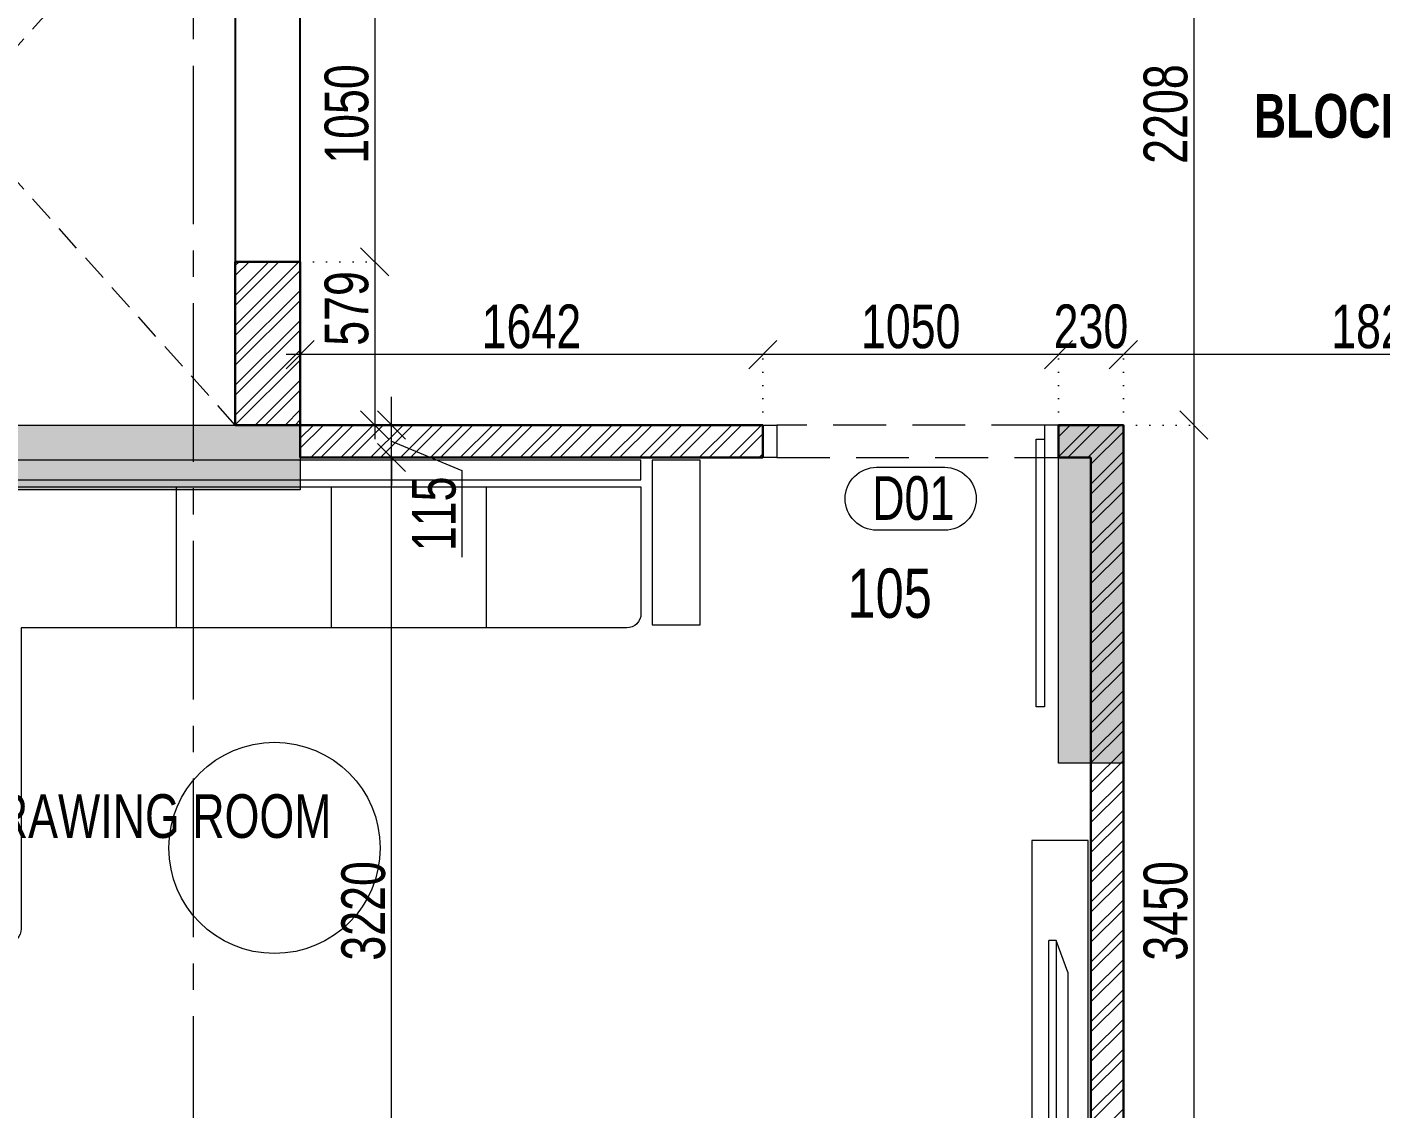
# Model space of a CAD drawing. Header units: inches. Extents: x 785882 to 928568, y 496782 to 576896.
# Drawn here: x 831867 to 836673, y 549385 to 553226 of the extents above; entities that cross this region are included whole.
import ezdxf
from ezdxf.enums import TextEntityAlignment as Align

# ---------------------------------------------------------------- set-up
doc = ezdxf.new("R2010")
doc.units = ezdxf.units.IN
doc.header["$LTSCALE"] = 750
doc.header["$MEASUREMENT"] = 0
for name, pattern in [('CENTER', [2, 1.25, -0.25, 0.25, -0.25]), ('CENTER2', [1.125, 0.75, -0.125, 0.125, -0.125]), ('DOT', [0.25, 0, -0.25]), ('HIDDEN', [0.375, 0.25, -0.125]), ('HIDDEN2', [0.1875, 0.125, -0.0625])]:
    doc.linetypes.add(name, pattern=pattern)
for name, color, linetype in [('a-Text-Room-HM', 7, 'Continuous'), ('ELE-02-MSA', 4, 'Continuous'), ('R.C.C HATCH-MSA', 250, 'Continuous')]:
    doc.layers.add(name, color=color, linetype=linetype)
for name, color, linetype, lineweight in [('COLUMN', 5, 'Continuous', 13), ('DIMENSION WORKING-MSA', 222, 'Continuous', 13), ('DOOR NO-MSA', 4, 'Continuous', 9), ('DOOR-MSA', 50, 'Continuous', 13), ('DOTTED LINE-MSA', 3, 'HIDDEN2', 13), ('ELE-01-MSA', 7, 'Continuous', 30), ('FURNITURE-MSA', 251, 'Continuous', 5), ('SECTION LINE', 14, 'CENTER', 9), ('TEXT ROOM NAME-MSA', 210, 'Continuous', 13), ('WALL HATCH-MSA', 251, 'Continuous', 9), ('WALL-MSA', 32, 'Continuous', 30), ('WINDOW-MSA', 50, 'Continuous', 13)]:
    doc.layers.add(name, color=color, linetype=linetype, lineweight=lineweight)
doc.styles.add('AR', font='swisscl.ttf')
doc.styles.add('Arial-Reg', font='swisscl.ttf', dxfattribs={"height": 155})
doc.styles.add('Arial-Reg+0.8Sc', font='swisscl.ttf')
doc.styles.add('MtXpl_Swis721_LtCn_B', font='swisscl.ttf')
doc.styles.add('MtXpl_Swis721_LtCn_B_1', font='')
doc.styles.get('MtXpl_Swis721_LtCn_B_1').set_extended_font_data('Swis721 LtCn BT', bold=True)
doc.dimstyles.new('WORKING DIM', dxfattribs={"dimtxt": 155, "dimasz": 100, "dimexe": 50, "dimexo": 0, "dimgap": 20, "dimtad": 1, "dimdec": 0, "dimzin": 0, "dimdsep": 46, "dimtxsty": 'AR', "dimblk": 'OBLIQUE', "dimcen": 0.09, "dimdle": 50, "dimclrd": 256, "dimclre": 250, "dimclrt": 256, "dimadec": 0, "dimazin": 0, "dimtfac": 1, "dimtdec": 0, "dimtofl": 0, "dimtmove": 1, "dimatfit": 0, "dimfxl": 1, "dimtolj": 1, "dimtzin": 0, "dimlwd": -1, "dimlwe": -1, "dimarcsym": 0})

# ---------------------------------------------------------------- blocks, each defined once
blk = doc.blocks.new('BLOCK-G & H TYPICAL COLOUMN')
at = {"layer": 'R.C.C HATCH-MSA'}
h = blk.add_hatch(color=256, dxfattribs=at)
h.dxf.hatch_style = 1
h.paths.add_polyline_path([(172697.62, -104207.75), (172688.57, -104207.75), (172688.57, -104255), (172697.62, -104255)])
h.paths.add_polyline_path([(172327.12, -104207.75), (172336.18, -104207.75), (172336.18, -104255), (172327.12, -104255)])
h.paths.add_polyline_path([(172819.88, -104207.75), (172819.88, -104216.81), (172867.12, -104216.81), (172867.12, -104207.75)])
h.paths.add_polyline_path([(172204.87, -104207.75), (172204.87, -104216.81), (172157.62, -104216.81), (172157.62, -104207.75)])
h.paths.add_polyline_path([(172561.18, -104240.06), (172552.12, -104240.06), (172552.12, -104287.31), (172561.18, -104287.31)])
h.paths.add_polyline_path([(172463.57, -104240.06), (172472.62, -104240.06), (172472.62, -104287.31), (172463.57, -104287.31)])
h.paths.add_polyline_path([(172177.87, -104422.2), (172177.87, -104431.25), (172130.62, -104431.25), (172130.62, -104422.2)])
h.paths.add_polyline_path([(172894.12, -104422.2), (172894.12, -104431.25), (172846.88, -104431.25), (172846.88, -104422.2)])
h.paths.add_polyline_path([(172336.12, -104486.75), (172336.12, -104495.81), (172288.87, -104495.81), (172288.87, -104486.75)])
h.paths.add_polyline_path([(172202.62, -104543.75), (172202.62, -104552.81), (172155.37, -104552.81), (172155.37, -104543.75)])
h.paths.add_polyline_path([(172822.13, -104543.75), (172822.13, -104552.81), (172869.37, -104552.81), (172869.37, -104543.75)])
h.paths.add_polyline_path([(172516.9, -104495.81), (172507.85, -104495.81), (172507.85, -104448.56), (172516.9, -104448.56)])
h.paths.add_polyline_path([(172697.62, -104104.25), (172688.57, -104104.25), (172688.57, -104057.01), (172697.62, -104057.01)])
h.paths.add_polyline_path([(172327.12, -104104.25), (172336.18, -104104.25), (172336.18, -104057.01), (172327.12, -104057.01)])
h.paths.add_polyline_path([(172819.88, -104104.25), (172819.88, -104095.2), (172867.12, -104095.2), (172867.12, -104104.25)])
h.paths.add_polyline_path([(172204.87, -104104.25), (172204.87, -104095.2), (172157.62, -104095.2), (172157.62, -104104.25)])
h.paths.add_polyline_path([(172561.18, -104071.94), (172552.12, -104071.94), (172552.12, -104024.7), (172561.18, -104024.7)])
h.paths.add_polyline_path([(172463.57, -104071.94), (172472.62, -104071.94), (172472.62, -104024.7), (172463.57, -104024.7)])
h.paths.add_polyline_path([(172177.87, -103889.81), (172177.87, -103880.75), (172130.62, -103880.75), (172130.62, -103889.81)])
h.paths.add_polyline_path([(172894.12, -103889.81), (172894.12, -103880.75), (172846.88, -103880.75), (172846.88, -103889.81)])
h.paths.add_polyline_path([(172336.12, -103825.25), (172336.12, -103816.2), (172288.87, -103816.2), (172288.87, -103825.25)])
h.paths.add_polyline_path([(172202.62, -103768.25), (172202.62, -103759.2), (172155.37, -103759.2), (172155.37, -103768.25)])
h.paths.add_polyline_path([(172822.13, -103768.25), (172822.13, -103759.2), (172869.37, -103759.2), (172869.37, -103768.25)])
h.paths.add_polyline_path([(172516.9, -103816.2), (172507.85, -103816.2), (172507.85, -103863.44), (172516.9, -103863.44)])
h.paths.add_polyline_path([(172548.37, -103699.31), (172548.37, -103690.25), (172595.62, -103690.25), (172595.62, -103699.31)])
h.paths.add_polyline_path([(172476.37, -103699.31), (172476.37, -103690.25), (172429.13, -103690.25), (172429.13, -103699.31)])
h.paths.add_polyline_path([(172726.82, -103612.31), (172726.82, -103603.25), (172774.06, -103603.25), (172774.06, -103612.31)])
h.paths.add_polyline_path([(172297.93, -103612.31), (172297.93, -103603.25), (172250.69, -103603.25), (172250.69, -103612.31)])
h.paths.add_polyline_path([(172920.37, -103523.81), (172920.37, -103514.75), (172857.56, -103514.75), (172857.56, -103523.81)])
h.paths.add_polyline_path([(172104.37, -103523.81), (172104.37, -103514.75), (172167.19, -103514.75), (172167.19, -103523.81)])
h.paths.add_polyline_path([(172476.37, -103492.94), (172467.32, -103492.94), (172467.32, -103445.7), (172476.37, -103445.7)])
h.paths.add_polyline_path([(172548.37, -103492.94), (172557.43, -103492.94), (172557.43, -103445.7), (172548.37, -103445.7)])
h.paths.add_polyline_path([(172663.43, -103454.75), (172759.5, -103454.75), (172759.5, -103349.7), (172663.43, -103349.7), (172663.43, -103358.75), (172750.44, -103358.75), (172750.44, -103445.7), (172663.43, -103445.7)])
h.paths.add_polyline_path([(172361.32, -103454.75), (172265.25, -103454.75), (172265.25, -103349.7), (172361.32, -103349.7), (172361.32, -103358.75), (172274.31, -103358.75), (172274.31, -103445.7), (172361.32, -103445.7)])
h.paths.add_polyline_path([(172428.37, -103358.75), (172419.32, -103358.75), (172419.32, -103311.51), (172428.37, -103311.51)])
h.paths.add_polyline_path([(172428.37, -103132.74), (172419.32, -103132.74), (172419.32, -103179.99), (172428.37, -103179.99)])
h.paths.add_polyline_path([(172151.62, -103286.75), (172151.62, -103277.7), (172104.37, -103277.7), (172104.37, -103286.75)])
h.paths.add_polyline_path([(172245.43, -103162.74), (172245.43, -103153.68), (172198.19, -103153.68), (172198.19, -103162.74)])
h.paths.add_polyline_path([(172428.37, -103021.25), (172419.32, -103021.25), (172419.32, -103068.5), (172428.37, -103068.5)])
h.paths.add_polyline_path([(172245.43, -102997.25), (172236.37, -102997.25), (172236.37, -103044.5), (172245.43, -103044.5)])
h.paths.add_polyline_path([(172104.37, -102997.25), (172104.37, -103006.31), (172151.62, -103006.31), (172151.62, -102997.25)])
h.paths.add_polyline_path([(172596.37, -103358.75), (172605.43, -103358.75), (172605.43, -103311.51), (172596.37, -103311.51)])
h.paths.add_polyline_path([(172596.37, -103132.74), (172605.43, -103132.74), (172605.43, -103179.99), (172596.37, -103179.99)])
h.paths.add_polyline_path([(172873.13, -103286.75), (172873.13, -103277.7), (172920.37, -103277.7), (172920.37, -103286.75)])
h.paths.add_polyline_path([(172779.32, -103162.74), (172779.32, -103153.68), (172826.56, -103153.68), (172826.56, -103162.74)])
h.paths.add_polyline_path([(172596.37, -103021.25), (172605.43, -103021.25), (172605.43, -103068.5), (172596.37, -103068.5)])
h.paths.add_polyline_path([(172779.32, -102997.25), (172788.37, -102997.25), (172788.37, -103044.5), (172779.32, -103044.5)])
h.paths.add_polyline_path([(172920.37, -102997.25), (172920.37, -103006.31), (172873.13, -103006.31), (172873.13, -102997.25)])
h.paths.add_polyline_path([(172548.37, -104612.7), (172548.37, -104621.75), (172595.62, -104621.75), (172595.62, -104612.7)])
h.paths.add_polyline_path([(172476.37, -104612.7), (172476.37, -104621.75), (172429.13, -104621.75), (172429.13, -104612.7)])
h.paths.add_polyline_path([(172297.93, -104699.7), (172297.93, -104708.75), (172250.69, -104708.75), (172250.69, -104699.7)])
h.paths.add_polyline_path([(172104.37, -104788.2), (172104.37, -104797.25), (172167.19, -104797.25), (172167.19, -104788.2)])
h.paths.add_polyline_path([(172726.82, -104699.7), (172726.82, -104708.75), (172774.06, -104708.75), (172774.06, -104699.7)])
h.paths.add_polyline_path([(172920.37, -104788.2), (172920.37, -104797.25), (172857.56, -104797.25), (172857.56, -104788.2)])
h.paths.add_polyline_path([(172476.37, -104819.06), (172467.32, -104819.06), (172467.32, -104866.31), (172476.37, -104866.31)])
h.paths.add_polyline_path([(172548.37, -104819.06), (172557.43, -104819.06), (172557.43, -104866.31), (172548.37, -104866.31)])
h.paths.add_polyline_path([(172663.43, -104857.25), (172759.5, -104857.25), (172759.5, -104962.31), (172663.43, -104962.31), (172663.43, -104953.25), (172750.44, -104953.25), (172750.44, -104866.31), (172663.43, -104866.31)])
h.paths.add_polyline_path([(172361.32, -104857.25), (172265.25, -104857.25), (172265.25, -104962.31), (172361.32, -104962.31), (172361.32, -104953.25), (172274.31, -104953.25), (172274.31, -104866.31), (172361.32, -104866.31)])
h.paths.add_polyline_path([(172428.37, -104953.25), (172419.32, -104953.25), (172419.32, -105000.5), (172428.37, -105000.5)])
h.paths.add_polyline_path([(172428.37, -105178.31), (172419.32, -105178.31), (172419.32, -105131.06), (172428.37, -105131.06)])
h.paths.add_polyline_path([(172151.62, -105025.25), (172151.62, -105034.31), (172104.37, -105034.31), (172104.37, -105025.25)])
h.paths.add_polyline_path([(172245.43, -105072.5), (172236.37, -105072.5), (172236.37, -105025.25), (172245.43, -105025.25)])
h.paths.add_polyline_path([(172428.37, -105290.75), (172419.32, -105290.75), (172419.32, -105243.51), (172428.37, -105243.51)])
h.paths.add_polyline_path([(172245.43, -105314.75), (172236.37, -105314.75), (172236.37, -105267.51), (172245.43, -105267.51)])
h.paths.add_polyline_path([(172104.37, -105277.35), (172113.43, -105277.35), (172113.43, -105314.75), (172104.37, -105314.75)])
h.paths.add_polyline_path([(172596.37, -104953.25), (172605.43, -104953.25), (172605.43, -105000.5), (172596.37, -105000.5)])
h.paths.add_polyline_path([(172596.37, -105178.31), (172605.43, -105178.31), (172605.43, -105131.06), (172596.37, -105131.06)])
h.paths.add_polyline_path([(172873.13, -105025.25), (172873.13, -105034.31), (172920.37, -105034.31), (172920.37, -105025.25)])
h.paths.add_polyline_path([(172788.37, -105025.25), (172779.32, -105025.25), (172779.32, -105072.5), (172788.37, -105072.5)])
h.paths.add_polyline_path([(172596.37, -105290.75), (172605.43, -105290.75), (172605.43, -105243.51), (172596.37, -105243.51)])
h.paths.add_polyline_path([(172779.32, -105314.75), (172788.37, -105314.75), (172788.37, -105267.51), (172779.32, -105267.51)])
h.paths.add_polyline_path([(172911.32, -105314.75), (172920.37, -105314.75), (172920.37, -105277.35), (172911.32, -105277.35)])
h.paths.add_polyline_path([(172688.63, -104486.75), (172688.63, -104495.81), (172735.87, -104495.81), (172735.87, -104486.75)])
h.paths.add_polyline_path([(172688.63, -103825.25), (172688.63, -103816.2), (172735.87, -103816.2), (172735.87, -103825.25)])
at = {"layer": 'COLUMN'}
for points in [[(172361.32, -103454.75), (172265.25, -103454.75), (172265.25, -103349.7), (172361.32, -103349.7), (172361.32, -103358.75), (172274.31, -103358.75), (172274.31, -103445.7), (172361.32, -103445.7)], [(172476.37, -103492.94), (172467.32, -103492.94), (172467.32, -103445.7), (172476.37, -103445.7)]]:
    blk.add_lwpolyline(points, close=True, dxfattribs=at)
blk = doc.blocks.new('G$C7997B730')
at = {"layer": 'FURNITURE-MSA'}
for p, q in [((36, 1324.9, 0), (0, 1324.9, 0)), ((0, 1324.9, 0), (0, 0, 0)), ((36, 1324.9, 0), (0, 1324.9, 0)), ((92.7, 1168.8, 0), (36, 1324.9, 0)), ((36, 0, 0), (36, 1324.9, 0)), ((92.7, 1168.8, 0), (36, 1324.9, 0)), ((92.7, 156.1, 0), (92.7, 1168.8, 0)), ((92.7, 156.1, 0), (36, 0, 0)), ((36, 0, 0), (0, 0, 0))]:
    blk.add_line(p, q, dxfattribs=at)
blk = doc.blocks.new('A$C0454f6c0')
at = {"layer": 'WINDOW-MSA', "ltscale": 5000}
for points in [[(0, 1050), (0, 1000), (-115, 1000), (-115, 1050)], [(0, 0), (0, 50), (-115, 50), (-115, 0)]]:
    blk.add_lwpolyline(points, close=True, dxfattribs=at)
at = {"layer": 'WINDOW-MSA', "linetype": 'HIDDEN', "elevation": 0}
blk.add_lwpolyline([(-115, 1000), (-115, 50)], dxfattribs=at)
at = {"layer": 'WINDOW-MSA', "linetype": 'HIDDEN'}
blk.add_lwpolyline([(0, 50), (0, 1000)], dxfattribs=at)
at = {"layer": 'WINDOW-MSA', "ltscale": 5000, "elevation": 0}
blk.add_lwpolyline([(-50, 50), (-1000, 50), (-1000, 80), (-50, 80)], close=True, dxfattribs=at)
blk = doc.blocks.new('Win-Tag-03')
blk.add_lwpolyline([(-130, 120), (130, 120, -0.414214), (250, 0), (250, 0, -0.414214), (130, -120), (-130, -120, -0.414214), (-250, 0), (-250, 0, -0.414214)], format="xyb", close=True)
blk = doc.blocks.new('_Oblique')
at = {"color": 0, "linetype": 'ByBlock', "lineweight": -2}
blk.add_line((-0.5, -0.5), (0.5, 0.5), dxfattribs=at)
blk = doc.blocks.new('*D437')
at = {"layer": 'Defpoints', "color": 0, "ltscale": 0.25, "transparency": 16777216}
for p in [(833160.4, 551698.5), (833160.4, 551698.5), (833395.4, 548478.5)]:
    blk.add_point(p, dxfattribs=at)
at = {"layer": 'DIMENSION WORKING-MSA', "ltscale": 0.25, "transparency": 16777216}
blk.add_line((833160.4, 548428.5), (833160.4, 551748.5), dxfattribs=at)
at = {"layer": 'DIMENSION WORKING-MSA', "color": 250, "linetype": 'DOT', "ltscale": 0.25, "transparency": 16777216}
for p, q in [((833160.4, 551698.5), (833210.4, 551698.5)), ((833395.4, 548478.5), (833110.4, 548478.5))]:
    blk.add_line(p, q, dxfattribs=at)
at = {"layer": 'DIMENSION WORKING-MSA', "ltscale": 0.25, "transparency": 16777216, "xscale": 100, "yscale": 100, "zscale": 100}
for p, rotation in [((833160.4, 551698.5), 90), ((833160.4, 548478.5), 270)]:
    blk.add_blockref('_Oblique', p, dxfattribs=dict(at, rotation=rotation))
at = {"layer": 'DIMENSION WORKING-MSA', "ltscale": 0.25, "transparency": 16777216, "insert": (833060.9, 550088.5), "char_height": 155, "attachment_point": 5, "rotation": 90, "style": 'AR'}
blk.add_mtext('\\A1;3220', dxfattribs=at)
blk = doc.blocks.new('*D438')
at = {"layer": 'Defpoints', "color": 0, "ltscale": 0.25, "transparency": 16777216}
for p in [(833160.4, 551813.5), (833160.4, 551813.5), (833160.4, 551698.5)]:
    blk.add_point(p, dxfattribs=at)
at = {"layer": 'DIMENSION WORKING-MSA', "ltscale": 0.25, "transparency": 16777216}
for p, q in [((833160.4, 551813.5), (833160.4, 551913.5)), ((833160.4, 551698.5), (833160.4, 551813.5)), ((833160.4, 551756), (833410.4, 551651.5)), ((833160.4, 551698.5), (833160.4, 551598.5)), ((833410.4, 551651.5), (833410.4, 551344.7))]:
    blk.add_line(p, q, dxfattribs=at)
at = {"layer": 'DIMENSION WORKING-MSA', "color": 250, "linetype": 'DOT', "ltscale": 0.25, "transparency": 16777216}
for p, q in [((833160.4, 551813.5), (833210.4, 551813.5)), ((833160.4, 551698.5), (833210.4, 551698.5))]:
    blk.add_line(p, q, dxfattribs=at)
at = {"layer": 'DIMENSION WORKING-MSA', "ltscale": 0.25, "transparency": 16777216, "xscale": 100, "yscale": 100, "zscale": 100}
for p, rotation in [((833160.4, 551813.5), 270), ((833160.4, 551698.5), 90)]:
    blk.add_blockref('_Oblique', p, dxfattribs=dict(at, rotation=rotation))
at = {"layer": 'DIMENSION WORKING-MSA', "ltscale": 0.25, "transparency": 16777216, "insert": (833311.3, 551498.1), "char_height": 155, "attachment_point": 5, "rotation": 90, "style": 'AR'}
blk.add_mtext('\\A1;115', dxfattribs=at)
blk = doc.blocks.new('*D439')
at = {"layer": 'Defpoints', "color": 0, "ltscale": 0.25, "transparency": 16777216}
for p in [(835528.3, 552063.5), (835528.3, 551813.5), (835758.3, 551813.5)]:
    blk.add_point(p, dxfattribs=at)
at = {"layer": 'DIMENSION WORKING-MSA', "color": 250, "linetype": 'DOT', "ltscale": 0.25, "transparency": 16777216}
for p, q in [((835528.3, 551813.5), (835528.3, 552113.5)), ((835758.3, 551813.5), (835758.3, 552113.5))]:
    blk.add_line(p, q, dxfattribs=at)
at = {"layer": 'DIMENSION WORKING-MSA', "ltscale": 0.25, "transparency": 16777216}
blk.add_line((835808.3, 552063.5), (835478.3, 552063.5), dxfattribs=at)
at = {"layer": 'DIMENSION WORKING-MSA', "ltscale": 0.25, "transparency": 16777216, "xscale": 100, "yscale": 100, "zscale": 100, "rotation": 180}
blk.add_blockref('_Oblique', (835528.3, 552063.5), dxfattribs=at)
at = {"layer": 'DIMENSION WORKING-MSA', "ltscale": 0.25, "transparency": 16777216, "xscale": 100, "yscale": 100, "zscale": 100}
blk.add_blockref('_Oblique', (835758.3, 552063.5), dxfattribs=at)
at = {"layer": 'DIMENSION WORKING-MSA', "ltscale": 0.25, "transparency": 16777216, "insert": (835643.3, 552162.9), "char_height": 155, "attachment_point": 5, "style": 'AR'}
blk.add_mtext('\\A1;230', dxfattribs=at)
blk = doc.blocks.new('*D440')
at = {"layer": 'Defpoints', "color": 0, "ltscale": 0.25, "transparency": 16777216}
for p in [(834478.3, 552063.5), (834478.3, 551813.5), (835528.3, 551813.5)]:
    blk.add_point(p, dxfattribs=at)
at = {"layer": 'DIMENSION WORKING-MSA', "color": 250, "linetype": 'DOT', "ltscale": 0.25, "transparency": 16777216}
for p, q in [((834478.3, 551813.5), (834478.3, 552113.5)), ((835528.3, 551813.5), (835528.3, 552113.5))]:
    blk.add_line(p, q, dxfattribs=at)
at = {"layer": 'DIMENSION WORKING-MSA', "ltscale": 0.25, "transparency": 16777216}
blk.add_line((835578.3, 552063.5), (834428.3, 552063.5), dxfattribs=at)
at = {"layer": 'DIMENSION WORKING-MSA', "ltscale": 0.25, "transparency": 16777216, "xscale": 100, "yscale": 100, "zscale": 100, "rotation": 180}
blk.add_blockref('_Oblique', (834478.3, 552063.5), dxfattribs=at)
at = {"layer": 'DIMENSION WORKING-MSA', "ltscale": 0.25, "transparency": 16777216, "xscale": 100, "yscale": 100, "zscale": 100}
blk.add_blockref('_Oblique', (835528.3, 552063.5), dxfattribs=at)
at = {"layer": 'DIMENSION WORKING-MSA', "ltscale": 0.25, "transparency": 16777216, "insert": (835003.3, 552162.8), "char_height": 155, "attachment_point": 5, "style": 'AR'}
blk.add_mtext('\\A1;1050', dxfattribs=at)
blk = doc.blocks.new('*D441')
at = {"layer": 'Defpoints', "color": 0, "ltscale": 0.25, "transparency": 16777216}
for p in [(832835.8, 552063.5), (832835.8, 552063.5), (834478.3, 551813.5)]:
    blk.add_point(p, dxfattribs=at)
at = {"layer": 'DIMENSION WORKING-MSA', "color": 250, "linetype": 'DOT', "ltscale": 0.25, "transparency": 16777216}
for p, q in [((832835.8, 552063.5), (832835.8, 552113.5)), ((834478.3, 551813.5), (834478.3, 552113.5))]:
    blk.add_line(p, q, dxfattribs=at)
at = {"layer": 'DIMENSION WORKING-MSA', "ltscale": 0.25, "transparency": 16777216}
blk.add_line((834528.3, 552063.5), (832785.8, 552063.5), dxfattribs=at)
at = {"layer": 'DIMENSION WORKING-MSA', "ltscale": 0.25, "transparency": 16777216, "xscale": 100, "yscale": 100, "zscale": 100, "rotation": 180}
blk.add_blockref('_Oblique', (832835.8, 552063.5), dxfattribs=at)
at = {"layer": 'DIMENSION WORKING-MSA', "ltscale": 0.25, "transparency": 16777216, "xscale": 100, "yscale": 100, "zscale": 100}
blk.add_blockref('_Oblique', (834478.3, 552063.5), dxfattribs=at)
at = {"layer": 'DIMENSION WORKING-MSA', "ltscale": 0.25, "transparency": 16777216, "insert": (833657, 552162.8), "char_height": 155, "attachment_point": 5, "style": 'AR'}
blk.add_mtext('\\A1;1642', dxfattribs=at)
blk = doc.blocks.new('*D442')
at = {"layer": 'Defpoints', "color": 0, "ltscale": 0.25, "transparency": 16777216}
for p in [(835758.3, 551813.5), (835758.3, 548363.5), (836008.3, 548363.5)]:
    blk.add_point(p, dxfattribs=at)
at = {"layer": 'DIMENSION WORKING-MSA', "ltscale": 0.25, "transparency": 16777216}
blk.add_line((836008.3, 551863.5), (836008.3, 548313.5), dxfattribs=at)
at = {"layer": 'DIMENSION WORKING-MSA', "color": 250, "linetype": 'DOT', "ltscale": 0.25, "transparency": 16777216}
for p, q in [((835758.3, 551813.5), (836058.3, 551813.5)), ((835758.3, 548363.5), (836058.3, 548363.5))]:
    blk.add_line(p, q, dxfattribs=at)
at = {"layer": 'DIMENSION WORKING-MSA', "ltscale": 0.25, "transparency": 16777216, "xscale": 100, "yscale": 100, "zscale": 100}
for p, rotation in [((836008.3, 551813.5), 90), ((836008.3, 548363.5), 270)]:
    blk.add_blockref('_Oblique', p, dxfattribs=dict(at, rotation=rotation))
at = {"layer": 'DIMENSION WORKING-MSA', "ltscale": 0.25, "transparency": 16777216, "insert": (835908.8, 550088.5), "char_height": 155, "attachment_point": 5, "rotation": 90, "style": 'AR'}
blk.add_mtext('\\A1;3450', dxfattribs=at)
blk = doc.blocks.new('*D450')
at = {"layer": 'Defpoints', "color": 0, "ltscale": 0.25, "transparency": 16777216}
for p in [(834424.1, 554021.9), (835758.3, 551813.5), (836008.3, 551813.5)]:
    blk.add_point(p, dxfattribs=at)
at = {"layer": 'DIMENSION WORKING-MSA', "ltscale": 0.25, "transparency": 16777216}
blk.add_line((836008.3, 554071.9), (836008.3, 551763.5), dxfattribs=at)
at = {"layer": 'DIMENSION WORKING-MSA', "color": 250, "linetype": 'DOT', "ltscale": 0.25, "transparency": 16777216}
for p, q in [((834424.1, 554021.9), (836058.3, 554021.9)), ((835758.3, 551813.5), (836058.3, 551813.5))]:
    blk.add_line(p, q, dxfattribs=at)
at = {"layer": 'DIMENSION WORKING-MSA', "ltscale": 0.25, "transparency": 16777216, "xscale": 100, "yscale": 100, "zscale": 100}
for p, rotation in [((836008.3, 554021.9), 90), ((836008.3, 551813.5), 270)]:
    blk.add_blockref('_Oblique', p, dxfattribs=dict(at, rotation=rotation))
at = {"layer": 'DIMENSION WORKING-MSA', "ltscale": 0.25, "transparency": 16777216, "insert": (835908.9, 552917.7), "char_height": 155, "attachment_point": 5, "rotation": 90, "style": 'AR'}
blk.add_mtext('\\A1;2208', dxfattribs=at)
blk = doc.blocks.new('*D738')
at = {"layer": 'Defpoints', "color": 0, "ltscale": 0.25, "transparency": 16777216}
for p in [(832835.8, 553442.7), (832835.8, 552392.7), (833100.7, 552392.7)]:
    blk.add_point(p, dxfattribs=at)
at = {"layer": 'DIMENSION WORKING-MSA', "ltscale": 0.25, "transparency": 16777216}
blk.add_line((833100.7, 553492.7), (833100.7, 552342.7), dxfattribs=at)
at = {"layer": 'DIMENSION WORKING-MSA', "color": 250, "linetype": 'DOT', "ltscale": 0.25, "transparency": 16777216}
for p, q in [((832835.8, 553442.7), (833150.7, 553442.7)), ((832835.8, 552392.7), (833150.7, 552392.7))]:
    blk.add_line(p, q, dxfattribs=at)
at = {"layer": 'DIMENSION WORKING-MSA', "ltscale": 0.25, "transparency": 16777216, "xscale": 100, "yscale": 100, "zscale": 100}
for p, rotation in [((833100.7, 553442.7), 90), ((833100.7, 552392.7), 270)]:
    blk.add_blockref('_Oblique', p, dxfattribs=dict(at, rotation=rotation))
at = {"layer": 'DIMENSION WORKING-MSA', "ltscale": 0.25, "transparency": 16777216, "insert": (833001.3, 552917.7), "char_height": 155, "attachment_point": 5, "rotation": 90, "style": 'AR'}
blk.add_mtext('\\A1;1050', dxfattribs=at)
blk = doc.blocks.new('*D739')
at = {"layer": 'Defpoints', "color": 0, "ltscale": 0.25, "transparency": 16777216}
for p in [(832835.8, 552392.7), (832835.8, 551813.5), (833100.7, 551813.5)]:
    blk.add_point(p, dxfattribs=at)
at = {"layer": 'DIMENSION WORKING-MSA', "ltscale": 0.25, "transparency": 16777216}
blk.add_line((833100.7, 552442.7), (833100.7, 551763.5), dxfattribs=at)
at = {"layer": 'DIMENSION WORKING-MSA', "color": 250, "linetype": 'DOT', "ltscale": 0.25, "transparency": 16777216}
for p, q in [((832835.8, 552392.7), (833150.7, 552392.7)), ((832835.8, 551813.5), (833150.7, 551813.5))]:
    blk.add_line(p, q, dxfattribs=at)
at = {"layer": 'DIMENSION WORKING-MSA', "ltscale": 0.25, "transparency": 16777216, "xscale": 100, "yscale": 100, "zscale": 100}
for p, rotation in [((833100.7, 552392.7), 90), ((833100.7, 551813.5), 270)]:
    blk.add_blockref('_Oblique', p, dxfattribs=dict(at, rotation=rotation))
at = {"layer": 'DIMENSION WORKING-MSA', "ltscale": 0.25, "transparency": 16777216, "insert": (833001.3, 552227.4), "char_height": 155, "attachment_point": 5, "rotation": 90, "style": 'AR'}
blk.add_mtext('\\A1;579', dxfattribs=at)
blk = doc.blocks.new('*D743')
at = {"layer": 'Defpoints', "color": 0, "ltscale": 0.25, "transparency": 16777216}
for p in [(835758.3, 552063.5), (835758.3, 551813.5), (837587.1, 551813.5)]:
    blk.add_point(p, dxfattribs=at)
at = {"layer": 'DIMENSION WORKING-MSA', "color": 250, "linetype": 'DOT', "ltscale": 0.25, "transparency": 16777216}
for p, q in [((835758.3, 551813.5), (835758.3, 552113.5)), ((837587.1, 551813.5), (837587.1, 552113.5))]:
    blk.add_line(p, q, dxfattribs=at)
at = {"layer": 'DIMENSION WORKING-MSA', "ltscale": 0.25, "transparency": 16777216}
blk.add_line((837637.1, 552063.5), (835708.3, 552063.5), dxfattribs=at)
at = {"layer": 'DIMENSION WORKING-MSA', "ltscale": 0.25, "transparency": 16777216, "xscale": 100, "yscale": 100, "zscale": 100, "rotation": 180}
blk.add_blockref('_Oblique', (835758.3, 552063.5), dxfattribs=at)
at = {"layer": 'DIMENSION WORKING-MSA', "ltscale": 0.25, "transparency": 16777216, "xscale": 100, "yscale": 100, "zscale": 100}
blk.add_blockref('_Oblique', (837587.1, 552063.5), dxfattribs=at)
at = {"layer": 'DIMENSION WORKING-MSA', "ltscale": 0.25, "transparency": 16777216, "insert": (836672.7, 552162.8), "char_height": 155, "attachment_point": 5, "style": 'AR'}
blk.add_mtext('\\A1;1829', dxfattribs=at)
blk = doc.blocks.new('A$Caebde61c')
at = {"layer": 'FURNITURE-MSA'}
for p, q in [((6086.3, -11610.5), (6086.3, -12110.5)), ((6636.3, -11610.5), (6636.3, -12110.5)), ((7186.3, -11610.5), (7186.3, -12110.5))]:
    blk.add_line(p, q, dxfattribs=at)
for points in [[(4941, -13229.1), (5011.3, -13229.1), (5011.3, -11585.5), (7736.3, -11585.5), (7736.3, -11515.5), (4941.3, -11515.5)], [(7776.2, -12100.2), (7946.3, -12100.2), (7946.3, -11515.2), (7776.2, -11515.2)], [(9123.8, -14515.5), (9323.8, -14515.5), (9323.8, -12865.5), (9123.8, -12865.5)]]:
    blk.add_lwpolyline(points, close=True, dxfattribs=at)
blk.add_lwpolyline([(5036.3, -11610.5), (7736.3, -11610.5), (7736.3, -12060.5, -0.414214), (7686.3, -12110.5), (5536.3, -12110.5), (5536.3, -13179.1, -0.414214), (5486.3, -13229.1), (5036.3, -13229.1), (5036.3, -11610.5)], format="xyb", dxfattribs=at)
blk.add_circle((6435.4, -12891.9, 0), 375, dxfattribs=at)
blk = doc.blocks.new('A$C37e82350')
at = {"layer": 'SECTION LINE', "linetype": 'CENTER2'}
blk.add_lwpolyline([(-2541.6, -2026.8), (-2541.6, -2083.3), (61391, -2083.3), (61391, -2039.2)], dxfattribs=at)

msp = doc.modelspace()

# ---------------------------------------------------------------- hatches: boundary and pattern name
at = {"layer": 'WALL HATCH-MSA'}
h = msp.add_hatch(dxfattribs=at)
h.set_pattern_fill('ANSI32', color=256, scale=200)
h.paths.add_polyline_path([(832835.8, 552392.7), (832605.8, 552392.7), (832605.8, 551813.5), (832835.8, 551813.5)])
h = msp.add_hatch(dxfattribs=at)
h.set_pattern_fill('ANSI32', color=256, scale=200)
h.set_pattern_definition([(45, (833766.85, 551742.76), (-53.033, 53.033), []), (45, (833802.21, 551742.76), (-53.033, 53.033), [])])
h.paths.add_polyline_path([(834478.3, 551698.5), (834478.3, 551813.5), (832835.8, 551813.5), (832835.8, 551698.5)], flags=17)
h.paths.add_polyline_path([(832125.8, 545601.8), (832125.8, 545486.8), (834728.9, 545486.8), (834728.9, 542402.8), (832195.8, 542402.8), (832195.8, 542287.8), (835507.7, 542287.8), (835507.7, 542402.8), (834843.9, 542402.8), (834843.9, 545371.8), (835758.3, 545371.8), (835758.3, 547001.8), (834768.4, 547001.8), (834768.4, 547498.5), (835758.3, 547498.5), (835758.3, 547613.5), (834768.4, 547613.5), (834768.4, 548363.5), (835758.3, 548363.5), (835758.3, 551813.5), (835528.3, 551813.5), (835528.3, 551698.5), (835643.3, 551698.5), (835643.3, 548478.5), (833395.4, 548478.5), (833395.4, 546351.8), (833510.4, 546351.8), (833510.4, 546886.8), (834003.4, 546886.8), (834003.4, 547001.8), (833510.4, 547001.8), (833510.4, 548363.5), (834653.4, 548363.5), (834653.4, 546886.8), (835643.3, 546886.8), (835643.3, 545601.8)])

# ---------------------------------------------------------------- linework, layer by layer
at = {"layer": 'DOTTED LINE-MSA'}
for p, q in [((832605.8, 554021.9), (830625.8, 551813.5)), ((832605.8, 551813.5), (830625.8, 554021.9))]:
    msp.add_line(p, q, dxfattribs=at)
at = {"layer": 'ELE-02-MSA'}
for p, q in [((832605.8, 553442.7), (832605.8, 552392.7)), ((832835.8, 552392.7), (832835.8, 553442.7))]:
    msp.add_line(p, q, dxfattribs=at)
at = {"layer": 'WALL-MSA'}
for p, q in [((834478.3, 551813.5), (832835.8, 551813.5)), ((832835.8, 551813.5), (832835.8, 551698.5)), ((834478.3, 551698.5), (834478.3, 551813.5)), ((835758.3, 551813.5), (835528.3, 551813.5)), ((835528.3, 551698.5), (835528.3, 551813.5)), ((835758.3, 548363.5), (835758.3, 551813.5)), ((834478.3, 551698.5), (832835.8, 551698.5)), ((835643.3, 551698.5), (835528.3, 551698.5)), ((835643.3, 548478.5), (835643.3, 551698.5))]:
    msp.add_line(p, q, dxfattribs=at)
msp.add_lwpolyline([(832835.8, 551813.5), (832835.8, 552392.7), (832605.8, 552392.7), (832605.8, 551813.5)], close=True, dxfattribs=at)

# ---------------------------------------------------------------- block references
at = {"color": 2, "rotation": 270}
msp.add_blockref('A$C37e82350', (834539.1, 563204), dxfattribs=at)
at = {"layer": 'COLUMN', "xscale": 25.4, "yscale": 25.4, "zscale": 25.4}
msp.add_blockref('BLOCK-G & H TYPICAL COLOUMN', (-3545141.6, 3179334.2), dxfattribs=at)
at = {"layer": 'DOOR NO-MSA', "xscale": 0.9300595238095237, "yscale": 0.9300595238095237, "zscale": 0.9300595238095237, "rotation": 179.9999999999999}
msp.add_blockref('Win-Tag-03', (835003.3, 551551.8, 0), dxfattribs=at)
at = {"layer": 'DOOR-MSA', "extrusion": (-1.72192e-41, -1.29247e-26, -1), "xscale": -1, "zscale": -1, "rotation": 270}
msp.add_blockref('A$C0454f6c0', (-835528.3, 551813.5, 0), dxfattribs=at)
at = {"layer": 'ELE-01-MSA', "xscale": -0.7200000000000003, "yscale": 0.7200000000000003, "zscale": 0.7200000000000002, "rotation": 180}
msp.add_blockref('G$C7997B730', (835494, 549983.9, 0), dxfattribs=at)
at = {"layer": 'FURNITURE-MSA'}
msp.add_blockref('A$Caebde61c', (826309.5, 563204), dxfattribs=at)

# ---------------------------------------------------------------- texts
at = {"layer": 'a-Text-Room-HM', "style": 'Arial-Reg'}
msp.add_text('105', height=175, dxfattribs=at).set_placement((834779.1, 551129))
at = {"layer": 'DOOR NO-MSA', "style": 'Arial-Reg+0.8Sc'}
msp.add_text('D01', height=155, dxfattribs=at).set_placement((835012.7, 551554.4, 0), align=Align.MIDDLE_CENTER)
at = {"layer": 'TEXT ROOM NAME-MSA', "lineweight": 0}
for s, style, p in [('BLOCK-I', 'MtXpl_Swis721_LtCn_B_1', (836221.6, 552833.6)), ('DRAWING ROOM', 'MtXpl_Swis721_LtCn_B', (831641, 550347.6))]:
    msp.add_text(s, height=155, dxfattribs=dict(at, style=style)).set_placement(p)

# ---------------------------------------------------------------- dimensions: what is measured, and where the dimension line sits
at = {"layer": 'DIMENSION WORKING-MSA', "ltscale": 0.25}
for base, p1, p2, picture, middle in [((836008.3, 551813.5), (834424.1, 554021.9), (835758.3, 551813.5), '*D450', (835908.9, 552917.7)), ((833100.7, 552392.7), (832835.8, 553442.7), (832835.8, 552392.7), '*D738', (833001.3, 552917.7)), ((836008.3, 548363.5), (835758.3, 551813.5), (835758.3, 548363.5), '*D442', (835908.8, 550088.5)), ((833160.4, 551698.5), (833395.4, 548478.5), (833160.4, 551698.5), '*D437', (833060.9, 550088.5))]:
    dim = msp.add_linear_dim(base=base, p1=p1, p2=p2, angle=90, dimstyle='WORKING DIM', dxfattribs=at)
    dim.commit()
    dim.dimension.update_dxf_attribs({"geometry": picture, "text_midpoint": middle})
for base, p1, p2, picture, middle in [((833100.7, 551813.5), (832835.8, 552392.7), (832835.8, 551813.5), '*D739', (833100.7, 552227.4)), ((833160.4, 551813.5), (833160.4, 551698.5), (833160.4, 551813.5), '*D438', (833410.4, 551631.5))]:
    dim = msp.add_linear_dim(base=base, p1=p1, p2=p2, angle=90, dimstyle='WORKING DIM', dxfattribs=at)
    dim.commit()
    dim.dimension.update_dxf_attribs({"geometry": picture, "text_midpoint": middle, "dimtype": 160})
for base, p1, p2, picture, middle in [((832835.794953, 552063.4564723), (834478.2949527, 551813.4564723), (832835.794953, 552063.4564723), '*D441', (833657.0449529, 552162.835568)), ((834478.3, 552063.5), (835528.3, 551813.5), (834478.3, 551813.5), '*D440', (835003.3, 552162.8)), ((835758.3, 552063.5), (837587.1, 551813.5), (835758.3, 551813.5), '*D743', (836672.7, 552162.8))]:
    dim = msp.add_linear_dim(base=base, p1=p1, p2=p2, dimstyle='WORKING DIM', dxfattribs=at)
    dim.commit()
    dim.dimension.update_dxf_attribs({"geometry": picture, "text_midpoint": middle})
dim = msp.add_linear_dim(base=(835528.3, 552063.5), p1=(835758.3, 551813.5), p2=(835528.3, 551813.5), dimstyle='WORKING DIM', dxfattribs=at)
dim.commit()
dim.dimension.update_dxf_attribs({"geometry": '*D439', "text_midpoint": (835643.3, 552063.5), "dimtype": 160})

doc.saveas('drawing.dxf')
